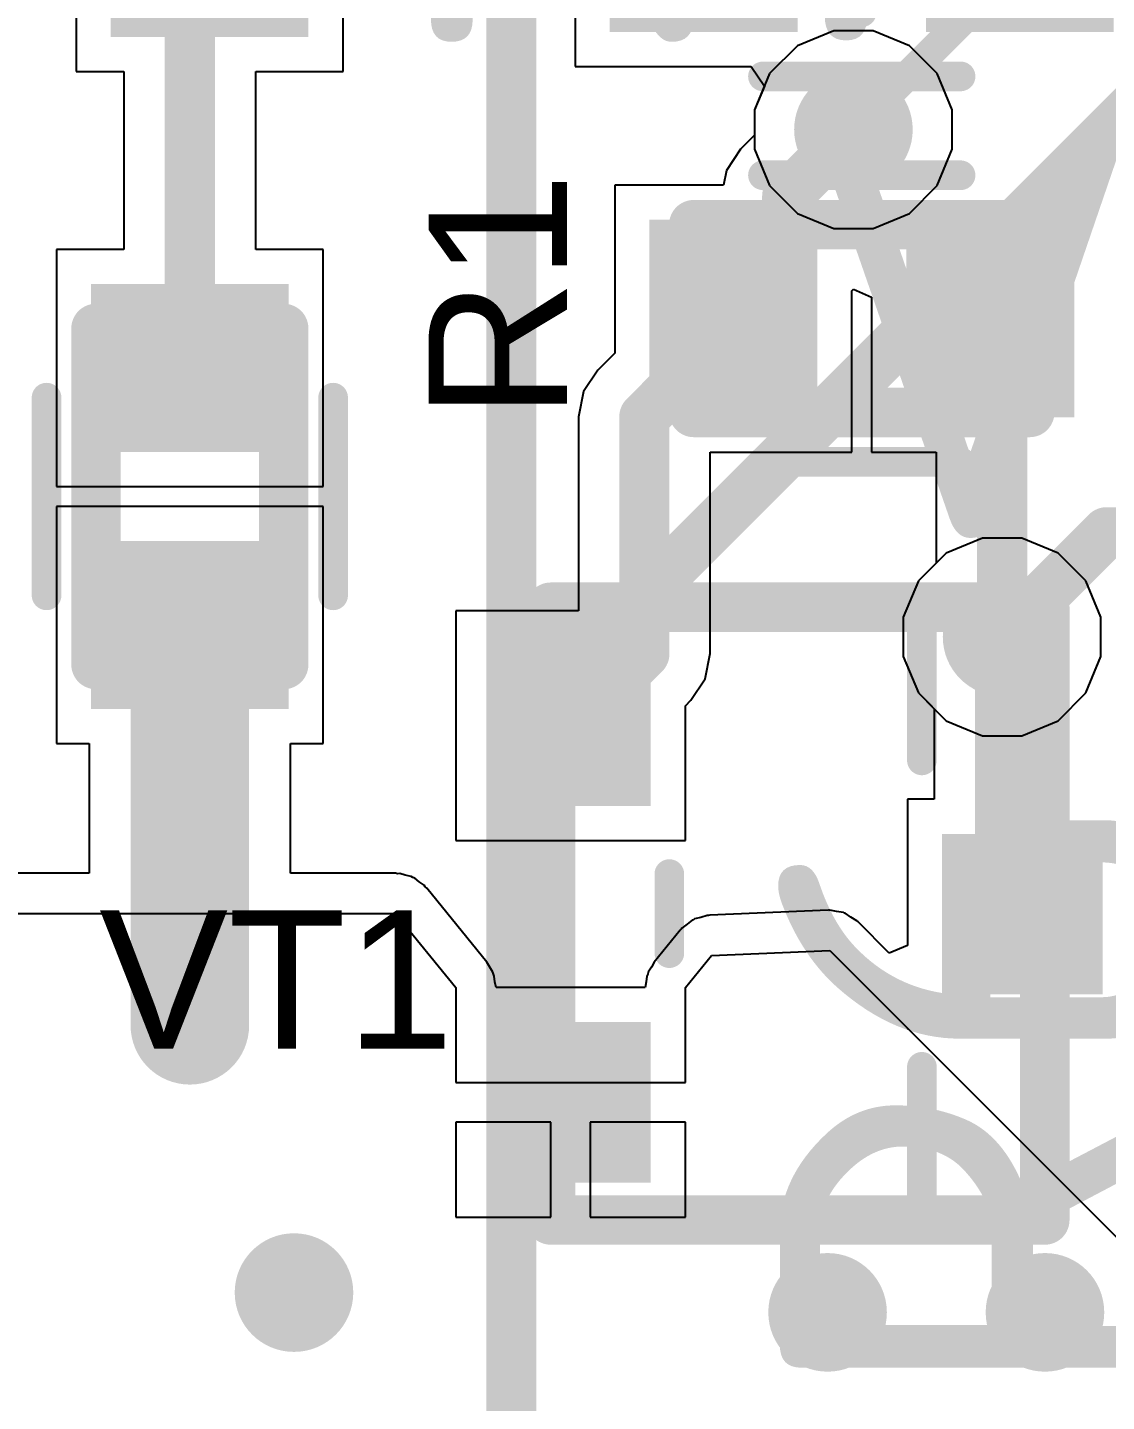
# Model space of a CAD drawing. Header units: inches. Extents: x 0 to 110, y 0 to 95.
# Drawn here: x 13.12 to 18.58, y 50.27 to 57.22 of the extents above; entities that cross this region are included whole.
import ezdxf

# ---------------------------------------------------------------- set-up
doc = ezdxf.new("R2010")
doc.units = ezdxf.units.IN
for name, color, linetype in [('Bottom Layer', 5, 'Continuous'), ('Int1', 16, 'Continuous'), ('Int2', 76, 'Continuous'), ('Panelize Outline', 56, 'Continuous'), ('Top Layer', 1, 'Continuous'), ('Top Overlay', 2, 'Continuous'), ('Top Paste', 8, 'Continuous'), ('Top Solder', 216, 'Continuous'), ('Via Holes', 16, 'Continuous')]:
    doc.layers.add(name, color=color, linetype=linetype)
doc.styles.add('Arial', font='', dxfattribs={"height": 0.2})
doc.styles.add('GOST type B', font='', dxfattribs={"height": 0.2})
doc.styles.get('Arial').set_extended_font_data('Arial')
doc.styles.get('GOST type B').set_extended_font_data('GOST type B')

# ---------------------------------------------------------------- blocks, each defined once
blk = doc.blocks.new('0603R_773')
at = {"layer": 'Top Layer'}
for points in [[(-1.05, -0.475), (-1.05, 0.475), (-0.25, 0.475), (-0.25, -0.475)], [(0.25, -0.475), (0.25, 0.475), (1.05, 0.475), (1.05, -0.475)]]:
    blk.add_hatch(color=1, dxfattribs=at).paths.add_polyline_path(points)
at = {"layer": 'Top Paste'}
for points in [[(-1.05, -0.475), (-1.05, 0.475), (-0.25, 0.475), (-0.25, -0.475)], [(0.25, -0.475), (0.25, 0.475), (1.05, 0.475), (1.05, -0.475)]]:
    blk.add_hatch(color=8, dxfattribs=at).paths.add_polyline_path(points)
at = {"layer": 'Top Solder'}
for points in [[(-1.075, -0.5), (-1.075, 0.5), (-0.225, 0.5), (-0.225, -0.5)], [(0.225, -0.5), (0.225, 0.5), (1.075, 0.5), (1.075, -0.5)]]:
    blk.add_hatch(color=216, dxfattribs=at).paths.add_polyline_path(points)
at = {"layer": 'Panelize Outline'}
for points in [[(-0.85, -0.475, 0.25, 0.25, 0), (-0.85, 0.475, 0.25, 0.25, 0)], [(-0.85, 0.475, 0.25, 0.25, 0), (0.85, 0.475, 0.25, 0.25, 0)], [(0.85, -0.475, 0.25, 0.25, 0), (0.85, 0.475, 0.25, 0.25, 0)], [(-0.85, -0.475, 0.25, 0.25, 0), (0.85, -0.475, 0.25, 0.25, 0)]]:
    blk.add_lwpolyline(points, format="xyseb", dxfattribs=at)
for points in [[(-0.9125, 0.475, 0.125, 0.125, 1), (-0.7875, 0.475, 0.125, 0.125, 1)], [(-0.9125, 0.475, 0.125, 0.125, 1), (-0.7875, 0.475, 0.125, 0.125, 1)], [(0.7875, 0.475, 0.125, 0.125, 1), (0.9125, 0.475, 0.125, 0.125, 1)], [(0.7875, 0.475, 0.125, 0.125, 1), (0.9125, 0.475, 0.125, 0.125, 1)], [(-0.9125, -0.475, 0.125, 0.125, 1), (-0.7875, -0.475, 0.125, 0.125, 1)], [(-0.9125, -0.475, 0.125, 0.125, 1), (-0.7875, -0.475, 0.125, 0.125, 1)], [(0.7875, -0.475, 0.125, 0.125, 1), (0.9125, -0.475, 0.125, 0.125, 1)], [(0.7875, -0.475, 0.125, 0.125, 1), (0.9125, -0.475, 0.125, 0.125, 1)]]:
    blk.add_lwpolyline(points, format="xyseb", close=True, dxfattribs=at)
at = {"layer": 'Top Overlay'}
for points in [[(-0.5, 0.725, 0.15, 0.15, 0), (0.5, 0.725, 0.15, 0.15, 0)], [(-0.5, -0.725, 0.15, 0.15, 0), (0.5, -0.725, 0.15, 0.15, 0)]]:
    blk.add_lwpolyline(points, format="xyseb", dxfattribs=at)
for points in [[(-0.5375, 0.725, 0.075, 0.075, 1), (-0.4625, 0.725, 0.075, 0.075, 1)], [(0.4625, 0.725, 0.075, 0.075, 1), (0.5375, 0.725, 0.075, 0.075, 1)], [(-0.5375, -0.725, 0.075, 0.075, 1), (-0.4625, -0.725, 0.075, 0.075, 1)], [(0.4625, -0.725, 0.075, 0.075, 1), (0.5375, -0.725, 0.075, 0.075, 1)]]:
    blk.add_lwpolyline(points, format="xyseb", close=True, dxfattribs=at)
at = {"layer": 'Panelize Outline', "style": 'GOST type B'}
blk.add_text('R1', height=2.15, rotation=360, dxfattribs=at).set_placement((-2.4, 1.4))
blk = doc.blocks.new('0603C_775')
at = {"layer": 'Top Layer'}
for points in [[(-1.25, -0.525), (-1.25, 0.525), (-0.35, 0.525), (-0.35, -0.525)], [(0.35, -0.525), (0.35, 0.525), (1.25, 0.525), (1.25, -0.525)]]:
    blk.add_hatch(color=1, dxfattribs=at).paths.add_polyline_path(points)
at = {"layer": 'Top Paste'}
for points in [[(-1.25, -0.525), (-1.25, 0.525), (-0.35, 0.525), (-0.35, -0.525)], [(0.35, -0.525), (0.35, 0.525), (1.25, 0.525), (1.25, -0.525)]]:
    blk.add_hatch(color=8, dxfattribs=at).paths.add_polyline_path(points)
at = {"layer": 'Top Solder'}
for points in [[(-1.275, -0.55), (-1.275, 0.55), (-0.325, 0.55), (-0.325, -0.55)], [(0.325, -0.55), (0.325, 0.55), (1.275, 0.55), (1.275, -0.55)]]:
    blk.add_hatch(color=216, dxfattribs=at).paths.add_polyline_path(points)
at = {"layer": 'Top Overlay'}
for points in [[(0.5, 0.775, 0.15, 0.15, 0), (-0.5, 0.775, 0.15, 0.15, 0)], [(0, 0.45, 0.15, 0.15, 0), (0, -0.45, 0.15, 0.15, 0)], [(0.5, -0.775, 0.15, 0.15, 0), (-0.5, -0.775, 0.15, 0.15, 0)]]:
    blk.add_lwpolyline(points, format="xyseb", dxfattribs=at)
for points in [[(-0.5375, 0.775, 0.075, 0.075, 1), (-0.4625, 0.775, 0.075, 0.075, 1)], [(0.4625, 0.775, 0.075, 0.075, 1), (0.5375, 0.775, 0.075, 0.075, 1)], [(-0.0375, 0.45, 0.075, 0.075, 1), (0.0375, 0.45, 0.075, 0.075, 1)], [(-0.0375, -0.45, 0.075, 0.075, 1), (0.0375, -0.45, 0.075, 0.075, 1)], [(-0.5375, -0.775, 0.075, 0.075, 1), (-0.4625, -0.775, 0.075, 0.075, 1)], [(0.4625, -0.775, 0.075, 0.075, 1), (0.5375, -0.775, 0.075, 0.075, 1)]]:
    blk.add_lwpolyline(points, format="xyseb", close=True, dxfattribs=at)
blk = doc.blocks.new('0603R_803')
at = {"layer": 'Top Layer'}
for points in [[(-1.05, -0.475), (-1.05, 0.475), (-0.25, 0.475), (-0.25, -0.475)], [(0.25, -0.475), (0.25, 0.475), (1.05, 0.475), (1.05, -0.475)]]:
    blk.add_hatch(color=1, dxfattribs=at).paths.add_polyline_path(points)
at = {"layer": 'Top Paste'}
for points in [[(-1.05, -0.475), (-1.05, 0.475), (-0.25, 0.475), (-0.25, -0.475)], [(0.25, -0.475), (0.25, 0.475), (1.05, 0.475), (1.05, -0.475)]]:
    blk.add_hatch(color=8, dxfattribs=at).paths.add_polyline_path(points)
at = {"layer": 'Top Solder'}
for points in [[(-1.075, -0.5), (-1.075, 0.5), (-0.225, 0.5), (-0.225, -0.5)], [(0.225, -0.5), (0.225, 0.5), (1.075, 0.5), (1.075, -0.5)]]:
    blk.add_hatch(color=216, dxfattribs=at).paths.add_polyline_path(points)
at = {"layer": 'Panelize Outline'}
for points in [[(-0.85, 0.475, 0.25, 0.25, 0), (-0.85, -0.475, 0.25, 0.25, 0)], [(-0.85, 0.475, 0.25, 0.25, 0), (0.85, 0.475, 0.25, 0.25, 0)], [(0.85, 0.475, 0.25, 0.25, 0), (0.85, -0.475, 0.25, 0.25, 0)], [(-0.85, -0.475, 0.25, 0.25, 0), (0.85, -0.475, 0.25, 0.25, 0)]]:
    blk.add_lwpolyline(points, format="xyseb", dxfattribs=at)
for points in [[(-0.9125, 0.475, 0.125, 0.125, 1), (-0.7875, 0.475, 0.125, 0.125, 1)], [(-0.9125, 0.475, 0.125, 0.125, 1), (-0.7875, 0.475, 0.125, 0.125, 1)], [(0.7875, 0.475, 0.125, 0.125, 1), (0.9125, 0.475, 0.125, 0.125, 1)], [(0.7875, 0.475, 0.125, 0.125, 1), (0.9125, 0.475, 0.125, 0.125, 1)], [(-0.9125, -0.475, 0.125, 0.125, 1), (-0.7875, -0.475, 0.125, 0.125, 1)], [(-0.9125, -0.475, 0.125, 0.125, 1), (-0.7875, -0.475, 0.125, 0.125, 1)], [(0.7875, -0.475, 0.125, 0.125, 1), (0.9125, -0.475, 0.125, 0.125, 1)], [(0.7875, -0.475, 0.125, 0.125, 1), (0.9125, -0.475, 0.125, 0.125, 1)]]:
    blk.add_lwpolyline(points, format="xyseb", close=True, dxfattribs=at)
at = {"layer": 'Top Overlay'}
for points in [[(-0.5, 0.725, 0.15, 0.15, 0), (0.5, 0.725, 0.15, 0.15, 0)], [(-0.5, -0.725, 0.15, 0.15, 0), (0.5, -0.725, 0.15, 0.15, 0)]]:
    blk.add_lwpolyline(points, format="xyseb", dxfattribs=at)
for points in [[(-0.5375, 0.725, 0.075, 0.075, 1), (-0.4625, 0.725, 0.075, 0.075, 1)], [(0.4625, 0.725, 0.075, 0.075, 1), (0.5375, 0.725, 0.075, 0.075, 1)], [(-0.5375, -0.725, 0.075, 0.075, 1), (-0.4625, -0.725, 0.075, 0.075, 1)], [(0.4625, -0.725, 0.075, 0.075, 1), (0.5375, -0.725, 0.075, 0.075, 1)]]:
    blk.add_lwpolyline(points, format="xyseb", close=True, dxfattribs=at)
at = {"layer": 'Panelize Outline', "style": 'GOST type B'}
blk.add_text('R6', height=2.15, dxfattribs=at).set_placement((-2.4, 1.4))
blk = doc.blocks.new('0603R_806')
at = {"layer": 'Top Layer'}
for points in [[(-1.05, -0.475), (-1.05, 0.475), (-0.25, 0.475), (-0.25, -0.475)], [(0.25, -0.475), (0.25, 0.475), (1.05, 0.475), (1.05, -0.475)]]:
    blk.add_hatch(color=1, dxfattribs=at).paths.add_polyline_path(points)
at = {"layer": 'Top Paste'}
for points in [[(-1.05, -0.475), (-1.05, 0.475), (-0.25, 0.475), (-0.25, -0.475)], [(0.25, -0.475), (0.25, 0.475), (1.05, 0.475), (1.05, -0.475)]]:
    blk.add_hatch(color=8, dxfattribs=at).paths.add_polyline_path(points)
at = {"layer": 'Top Solder'}
for points in [[(-1.075, -0.5), (-1.075, 0.5), (-0.225, 0.5), (-0.225, -0.5)], [(0.225, -0.5), (0.225, 0.5), (1.075, 0.5), (1.075, -0.5)]]:
    blk.add_hatch(color=216, dxfattribs=at).paths.add_polyline_path(points)
at = {"layer": 'Panelize Outline'}
for points in [[(-0.85, 0.475, 0.25, 0.25, 0), (-0.85, -0.475, 0.25, 0.25, 0)], [(-0.85, 0.475, 0.25, 0.25, 0), (0.85, 0.475, 0.25, 0.25, 0)], [(0.85, 0.475, 0.25, 0.25, 0), (0.85, -0.475, 0.25, 0.25, 0)], [(-0.85, -0.475, 0.25, 0.25, 0), (0.85, -0.475, 0.25, 0.25, 0)]]:
    blk.add_lwpolyline(points, format="xyseb", dxfattribs=at)
for points in [[(-0.9125, 0.475, 0.125, 0.125, 1), (-0.7875, 0.475, 0.125, 0.125, 1)], [(-0.9125, 0.475, 0.125, 0.125, 1), (-0.7875, 0.475, 0.125, 0.125, 1)], [(0.7875, 0.475, 0.125, 0.125, 1), (0.9125, 0.475, 0.125, 0.125, 1)], [(0.7875, 0.475, 0.125, 0.125, 1), (0.9125, 0.475, 0.125, 0.125, 1)], [(-0.9125, -0.475, 0.125, 0.125, 1), (-0.7875, -0.475, 0.125, 0.125, 1)], [(-0.9125, -0.475, 0.125, 0.125, 1), (-0.7875, -0.475, 0.125, 0.125, 1)], [(0.7875, -0.475, 0.125, 0.125, 1), (0.9125, -0.475, 0.125, 0.125, 1)], [(0.7875, -0.475, 0.125, 0.125, 1), (0.9125, -0.475, 0.125, 0.125, 1)]]:
    blk.add_lwpolyline(points, format="xyseb", close=True, dxfattribs=at)
at = {"layer": 'Top Overlay'}
for points in [[(-0.5, 0.725, 0.15, 0.15, 0), (0.5, 0.725, 0.15, 0.15, 0)], [(-0.5, -0.725, 0.15, 0.15, 0), (0.5, -0.725, 0.15, 0.15, 0)]]:
    blk.add_lwpolyline(points, format="xyseb", dxfattribs=at)
for points in [[(-0.5375, 0.725, 0.075, 0.075, 1), (-0.4625, 0.725, 0.075, 0.075, 1)], [(0.4625, 0.725, 0.075, 0.075, 1), (0.5375, 0.725, 0.075, 0.075, 1)], [(-0.5375, -0.725, 0.075, 0.075, 1), (-0.4625, -0.725, 0.075, 0.075, 1)], [(0.4625, -0.725, 0.075, 0.075, 1), (0.5375, -0.725, 0.075, 0.075, 1)]]:
    blk.add_lwpolyline(points, format="xyseb", close=True, dxfattribs=at)
at = {"layer": 'Panelize Outline', "style": 'GOST type B'}
blk.add_text('R9', height=2.15, dxfattribs=at).set_placement((-2.4, 1.4))
blk = doc.blocks.new('0603R_807')
at = {"layer": 'Top Layer'}
for points in [[(-1.05, -0.475), (-1.05, 0.475), (-0.25, 0.475), (-0.25, -0.475)], [(0.25, -0.475), (0.25, 0.475), (1.05, 0.475), (1.05, -0.475)]]:
    blk.add_hatch(color=1, dxfattribs=at).paths.add_polyline_path(points)
at = {"layer": 'Top Paste'}
for points in [[(-1.05, -0.475), (-1.05, 0.475), (-0.25, 0.475), (-0.25, -0.475)], [(0.25, -0.475), (0.25, 0.475), (1.05, 0.475), (1.05, -0.475)]]:
    blk.add_hatch(color=8, dxfattribs=at).paths.add_polyline_path(points)
at = {"layer": 'Top Solder'}
for points in [[(-1.075, -0.5), (-1.075, 0.5), (-0.225, 0.5), (-0.225, -0.5)], [(0.225, -0.5), (0.225, 0.5), (1.075, 0.5), (1.075, -0.5)]]:
    blk.add_hatch(color=216, dxfattribs=at).paths.add_polyline_path(points)
at = {"layer": 'Panelize Outline'}
for points in [[(-0.85, 0.475, 0.25, 0.25, 0), (-0.85, -0.475, 0.25, 0.25, 0)], [(-0.85, 0.475, 0.25, 0.25, 0), (0.85, 0.475, 0.25, 0.25, 0)], [(0.85, 0.475, 0.25, 0.25, 0), (0.85, -0.475, 0.25, 0.25, 0)], [(-0.85, -0.475, 0.25, 0.25, 0), (0.85, -0.475, 0.25, 0.25, 0)]]:
    blk.add_lwpolyline(points, format="xyseb", dxfattribs=at)
for points in [[(-0.9125, 0.475, 0.125, 0.125, 1), (-0.7875, 0.475, 0.125, 0.125, 1)], [(-0.9125, 0.475, 0.125, 0.125, 1), (-0.7875, 0.475, 0.125, 0.125, 1)], [(0.7875, 0.475, 0.125, 0.125, 1), (0.9125, 0.475, 0.125, 0.125, 1)], [(0.7875, 0.475, 0.125, 0.125, 1), (0.9125, 0.475, 0.125, 0.125, 1)], [(-0.9125, -0.475, 0.125, 0.125, 1), (-0.7875, -0.475, 0.125, 0.125, 1)], [(-0.9125, -0.475, 0.125, 0.125, 1), (-0.7875, -0.475, 0.125, 0.125, 1)], [(0.7875, -0.475, 0.125, 0.125, 1), (0.9125, -0.475, 0.125, 0.125, 1)], [(0.7875, -0.475, 0.125, 0.125, 1), (0.9125, -0.475, 0.125, 0.125, 1)]]:
    blk.add_lwpolyline(points, format="xyseb", close=True, dxfattribs=at)
at = {"layer": 'Top Overlay'}
for points in [[(-0.5, 0.725, 0.15, 0.15, 0), (0.5, 0.725, 0.15, 0.15, 0)], [(-0.5, -0.725, 0.15, 0.15, 0), (0.5, -0.725, 0.15, 0.15, 0)]]:
    blk.add_lwpolyline(points, format="xyseb", dxfattribs=at)
for points in [[(-0.5375, 0.725, 0.075, 0.075, 1), (-0.4625, 0.725, 0.075, 0.075, 1)], [(0.4625, 0.725, 0.075, 0.075, 1), (0.5375, 0.725, 0.075, 0.075, 1)], [(-0.5375, -0.725, 0.075, 0.075, 1), (-0.4625, -0.725, 0.075, 0.075, 1)], [(0.4625, -0.725, 0.075, 0.075, 1), (0.5375, -0.725, 0.075, 0.075, 1)]]:
    blk.add_lwpolyline(points, format="xyseb", close=True, dxfattribs=at)
at = {"layer": 'Panelize Outline', "style": 'GOST type B'}
blk.add_text('R10', height=2.15, dxfattribs=at).set_placement((-2.4, 1.4))
blk = doc.blocks.new('SOT23_3_809')
at = {"layer": 'Top Layer'}
for points in [[(-1.506, 1.331), (-0.744, 1.331), (-0.744, 0.569), (-1.506, 0.569)], [(0.78, 0.3785), (1.542, 0.3785), (1.542, -0.3835), (0.78, -0.3835)], [(-1.506, -0.574), (-0.744, -0.574), (-0.744, -1.336), (-1.506, -1.336)]]:
    blk.add_hatch(color=1, dxfattribs=at).paths.add_polyline_path(points)
at = {"layer": 'Top Paste'}
for points in [[(-1.506, 1.331), (-0.744, 1.331), (-0.744, 0.569), (-1.506, 0.569)], [(0.78, 0.3785), (1.542, 0.3785), (1.542, -0.3835), (0.78, -0.3835)], [(-1.506, -0.574), (-0.744, -0.574), (-0.744, -1.336), (-1.506, -1.336)]]:
    blk.add_hatch(color=8, dxfattribs=at).paths.add_polyline_path(points)
at = {"layer": 'Top Solder'}
for points in [[(-1.531, 1.356), (-0.719, 1.356), (-0.719, 0.544), (-1.531, 0.544)], [(0.755, 0.4035), (1.567, 0.4035), (1.567, -0.4085), (0.755, -0.4085)], [(-1.531, -0.549), (-0.719, -0.549), (-0.719, -1.361), (-1.531, -1.361)]]:
    blk.add_hatch(color=216, dxfattribs=at).paths.add_polyline_path(points)
at = {"layer": 'Panelize Outline'}
for points in [[(-1.225, -1.55, 0.25, 0.25, 0), (-1.225, 1.55, 0.25, 0.25, 0)], [(-1.225, 1.55, 0.25, 0.25, 0), (1.275, 1.55, 0.25, 0.25, 0)], [(1.275, -1.55, 0.25, 0.25, 0), (1.275, 1.55, 0.25, 0.25, 0)], [(-1.225, -1.55, 0.25, 0.25, 0), (1.275, -1.55, 0.25, 0.25, 0)]]:
    blk.add_lwpolyline(points, format="xyseb", dxfattribs=at)
for points in [[(-1.2875, 1.55, 0.125, 0.125, 1), (-1.1625, 1.55, 0.125, 0.125, 1)], [(-1.2875, 1.55, 0.125, 0.125, 1), (-1.1625, 1.55, 0.125, 0.125, 1)], [(1.2125, 1.55, 0.125, 0.125, 1), (1.3375, 1.55, 0.125, 0.125, 1)], [(1.2125, 1.55, 0.125, 0.125, 1), (1.3375, 1.55, 0.125, 0.125, 1)], [(-1.2875, -1.55, 0.125, 0.125, 1), (-1.1625, -1.55, 0.125, 0.125, 1)], [(-1.2875, -1.55, 0.125, 0.125, 1), (-1.1625, -1.55, 0.125, 0.125, 1)], [(1.2125, -1.55, 0.125, 0.125, 1), (1.3375, -1.55, 0.125, 0.125, 1)], [(1.2125, -1.55, 0.125, 0.125, 1), (1.3375, -1.55, 0.125, 0.125, 1)]]:
    blk.add_lwpolyline(points, format="xyseb", close=True, dxfattribs=at)
at = {"layer": 'Top Overlay'}
for points in [[(-0.375, 1.5034, 0.15, 0.15, 0), (0.653, 1.5034, 0.15, 0.15, 0)], [(0.653, 0.775, 0.15, 0.15, 0), (0.653, 1.5034, 0.15, 0.15, 0)], [(-0.625, -0.2, 0.15, 0.15, 0), (-0.625, 0.2, 0.15, 0.15, 0)], [(0.653, -1.5031, 0.15, 0.15, 0), (0.653, -0.775, 0.15, 0.15, 0)], [(-0.425, -1.5031, 0.15, 0.15, 0), (0.653, -1.5031, 0.15, 0.15, 0)]]:
    blk.add_lwpolyline(points, format="xyseb", dxfattribs=at)
for points in [[(-0.4125, 1.5034, 0.075, 0.075, 1), (-0.3375, 1.5034, 0.075, 0.075, 1)], [(0.6155, 1.5034, 0.075, 0.075, 1), (0.6905, 1.5034, 0.075, 0.075, 1)], [(0.6155, 1.5034, 0.075, 0.075, 1), (0.6905, 1.5034, 0.075, 0.075, 1)], [(0.6155, 0.775, 0.075, 0.075, 1), (0.6905, 0.775, 0.075, 0.075, 1)], [(-0.6625, 0.2, 0.075, 0.075, 1), (-0.5875, 0.2, 0.075, 0.075, 1)], [(-0.6625, -0.2, 0.075, 0.075, 1), (-0.5875, -0.2, 0.075, 0.075, 1)], [(0.6155, -0.775, 0.075, 0.075, 1), (0.6905, -0.775, 0.075, 0.075, 1)], [(-0.4625, -1.5031, 0.075, 0.075, 1), (-0.3875, -1.5031, 0.075, 0.075, 1)], [(0.6155, -1.5031, 0.075, 0.075, 1), (0.6905, -1.5031, 0.075, 0.075, 1)], [(0.6155, -1.5031, 0.075, 0.075, 1), (0.6905, -1.5031, 0.075, 0.075, 1)]]:
    blk.add_lwpolyline(points, format="xyseb", close=True, dxfattribs=at)
at = {"layer": 'Panelize Outline', "style": 'GOST type B'}
blk.add_text('VT1', height=2.15, rotation=360, dxfattribs=at).set_placement((-0.025, 1.9))

msp = doc.modelspace()

# ---------------------------------------------------------------- hatches: boundary and pattern name
at = {"layer": 'Bottom Layer'}
h = msp.add_hatch(color=5, dxfattribs=at)
edge = h.paths.add_edge_path()
edge.add_arc((17.3, 56.7), 0.3, 0, 360)
h = msp.add_hatch(color=5, dxfattribs=at)
edge = h.paths.add_edge_path()
edge.add_arc((18.0523, 54.1338), 0.3, 0, 360)
h = msp.add_hatch(color=5, dxfattribs=at)
edge = h.paths.add_edge_path()
edge.add_arc((14.4692, 50.817), 0.3, 0, 360)
h = msp.add_hatch(color=5, dxfattribs=at)
edge = h.paths.add_edge_path()
edge.add_arc((17.1692, 50.717), 0.3, 0, 360)
h = msp.add_hatch(color=5, dxfattribs=at)
edge = h.paths.add_edge_path()
edge.add_arc((18.2692, 50.717), 0.3, 0, 360)
at = {"layer": 'Int1'}
h = msp.add_hatch(color=16, dxfattribs=at)
edge = h.paths.add_edge_path()
edge.add_arc((17.3, 56.7), 0.3, 0, 360)
h = msp.add_hatch(color=16, dxfattribs=at)
edge = h.paths.add_edge_path()
edge.add_arc((18.0523, 54.1338), 0.3, 0, 360)
h = msp.add_hatch(color=16, dxfattribs=at)
edge = h.paths.add_edge_path()
edge.add_arc((14.4692, 50.817), 0.3, 0, 360)
h = msp.add_hatch(color=16, dxfattribs=at)
edge = h.paths.add_edge_path()
edge.add_arc((17.1692, 50.717), 0.3, 0, 360)
h = msp.add_hatch(color=16, dxfattribs=at)
edge = h.paths.add_edge_path()
edge.add_arc((18.2692, 50.717), 0.3, 0, 360)
at = {"layer": 'Int2'}
h = msp.add_hatch(color=76, dxfattribs=at)
edge = h.paths.add_edge_path()
edge.add_arc((17.3, 56.7), 0.3, 0, 360)
h = msp.add_hatch(color=76, dxfattribs=at)
edge = h.paths.add_edge_path()
edge.add_arc((18.0523, 54.1338), 0.3, 0, 360)
h = msp.add_hatch(color=76, dxfattribs=at)
edge = h.paths.add_edge_path()
edge.add_arc((14.4692, 50.817), 0.3, 0, 360)
h = msp.add_hatch(color=76, dxfattribs=at)
edge = h.paths.add_edge_path()
edge.add_arc((17.1692, 50.717), 0.3, 0, 360)
h = msp.add_hatch(color=76, dxfattribs=at)
edge = h.paths.add_edge_path()
edge.add_arc((18.2692, 50.717), 0.3, 0, 360)
at = {"layer": 'Top Layer'}
h = msp.add_hatch(color=1, dxfattribs=at)
edge = h.paths.add_edge_path()
edge.add_arc((17.3, 56.7), 0.3, 0, 360)
h = msp.add_hatch(color=1, dxfattribs=at)
edge = h.paths.add_edge_path()
edge.add_arc((18.0523, 54.1338), 0.3, 0, 360)
h = msp.add_hatch(color=1, dxfattribs=at)
edge = h.paths.add_edge_path()
edge.add_arc((14.4692, 50.817), 0.3, 0, 360)
h = msp.add_hatch(color=1, dxfattribs=at)
edge = h.paths.add_edge_path()
edge.add_arc((17.1692, 50.717), 0.3, 0, 360)
h = msp.add_hatch(color=1, dxfattribs=at)
edge = h.paths.add_edge_path()
edge.add_arc((18.2692, 50.717), 0.3, 0, 360)
at = {"layer": 'Via Holes'}
h = msp.add_hatch(color=7, dxfattribs=at)
edge = h.paths.add_edge_path()
edge.add_arc((17.3, 56.7), 0.15, 0, 360)
h = msp.add_hatch(color=7, dxfattribs=at)
edge = h.paths.add_edge_path()
edge.add_arc((18.0523, 54.1338), 0.15, 0, 360)
h = msp.add_hatch(color=7, dxfattribs=at)
edge = h.paths.add_edge_path()
edge.add_arc((14.4692, 50.817), 0.15, 0, 360)
h = msp.add_hatch(color=7, dxfattribs=at)
edge = h.paths.add_edge_path()
edge.add_arc((17.1692, 50.717), 0.15, 0, 360)
h = msp.add_hatch(color=7, dxfattribs=at)
edge = h.paths.add_edge_path()
edge.add_arc((18.2692, 50.717), 0.15, 0, 360)

# ---------------------------------------------------------------- linework, layer by layer
at = {"layer": 'Bottom Layer'}
for points in [[(17.3, 56.7, 0.15, 0.15, 0), (20.817, 60.217, 0.15, 0.15, 0)], [(15.5692, 54.144, 0.254, 0.254, 0), (15.5692, 58.3087, 0.254, 0.254, 0)], [(16.0422, 54.144, 0.254, 0.254, 0), (19.6312, 57.733, 0.254, 0.254, 0)], [(18.0523, 54.1338, 0.254, 0.254, 0), (18.5815, 54.663, 0.254, 0.254, 0)], [(18.5815, 54.663, 0.254, 0.254, 0), (19.4422, 54.663, 0.254, 0.254, 0)], [(15.5692, 43.617, 0.254, 0.254, 0), (15.5692, 54.144, 0.254, 0.254, 0)], [(15.5692, 54.144, 0.254, 0.254, 0), (16.0422, 54.144, 0.254, 0.254, 0)]]:
    msp.add_lwpolyline(points, format="xyseb", dxfattribs=at)
for points in [[(17.2625, 56.7, 0.075, 0.075, 1), (17.3375, 56.7, 0.075, 0.075, 1)], [(18.518, 54.663, 0.127, 0.127, 1), (18.645, 54.663, 0.127, 0.127, 1)], [(18.518, 54.663, 0.127, 0.127, 1), (18.645, 54.663, 0.127, 0.127, 1)], [(15.5057, 54.144, 0.127, 0.127, 1), (15.6327, 54.144, 0.127, 0.127, 1)], [(15.5057, 54.144, 0.127, 0.127, 1), (15.6327, 54.144, 0.127, 0.127, 1)], [(15.5057, 54.144, 0.127, 0.127, 1), (15.6327, 54.144, 0.127, 0.127, 1)], [(15.9787, 54.144, 0.127, 0.127, 1), (16.1057, 54.144, 0.127, 0.127, 1)], [(15.9787, 54.144, 0.127, 0.127, 1), (16.1057, 54.144, 0.127, 0.127, 1)], [(17.9888, 54.1338, 0.127, 0.127, 1), (18.1158, 54.1338, 0.127, 0.127, 1)]]:
    msp.add_lwpolyline(points, format="xyseb", close=True, dxfattribs=at)
at = {"layer": 'Int1'}
for p, q in [((17.2005, 57.2), (17.0168, 57.1239)), ((17.3995, 57.2), (17.2005, 57.2)), ((17.5832, 57.1239), (17.3995, 57.2)), ((17.0168, 57.1239), (16.8761, 56.9832)), ((17.7239, 56.9832), (17.5832, 57.1239)), ((16.8761, 56.9832), (16.8, 56.7995)), ((17.8, 56.7995), (17.7239, 56.9832)), ((16.8, 56.7995), (16.8, 56.6005)), ((17.8, 56.6005), (17.8, 56.7995)), ((16.8, 56.6005), (16.8761, 56.4168)), ((17.7239, 56.4168), (17.8, 56.6005)), ((16.8761, 56.4168), (17.0168, 56.2761)), ((17.5832, 56.2761), (17.7239, 56.4168)), ((17.0168, 56.2761), (17.2005, 56.2)), ((17.3995, 56.2), (17.5832, 56.2761)), ((17.2005, 56.2), (17.3995, 56.2)), ((17.9529, 54.6338), (17.7691, 54.5577)), ((18.1518, 54.6338), (17.9529, 54.6338)), ((18.3356, 54.5577), (18.1518, 54.6338)), ((17.7691, 54.5577), (17.6285, 54.4171)), ((18.4762, 54.4171), (18.3356, 54.5577)), ((17.6285, 54.4171), (17.5523, 54.2333)), ((18.5523, 54.2333), (18.4762, 54.4171)), ((17.5523, 54.2333), (17.5523, 54.0344)), ((18.5523, 54.0344), (18.5523, 54.2333)), ((17.5523, 54.0344), (17.6285, 53.8506)), ((18.4762, 53.8506), (18.5523, 54.0344)), ((17.6285, 53.8506), (17.7691, 53.71)), ((18.3356, 53.71), (18.4762, 53.8506)), ((17.7691, 53.71), (17.9529, 53.6338)), ((18.1518, 53.6338), (18.3356, 53.71)), ((17.9529, 53.6338), (18.1518, 53.6338))]:
    msp.add_line(p, q, dxfattribs=at)
at = {"layer": 'Int2'}
for p, q in [((17.2005, 57.2), (17.0168, 57.1239)), ((17.3995, 57.2), (17.2005, 57.2)), ((17.5832, 57.1239), (17.3995, 57.2)), ((17.0168, 57.1239), (16.8761, 56.9832)), ((17.7239, 56.9832), (17.5832, 57.1239)), ((16.8761, 56.9832), (16.8, 56.7995)), ((17.8, 56.7995), (17.7239, 56.9832)), ((16.8, 56.7995), (16.8, 56.6005)), ((17.8, 56.6005), (17.8, 56.7995)), ((16.8, 56.6005), (16.8761, 56.4168)), ((17.7239, 56.4168), (17.8, 56.6005)), ((16.8761, 56.4168), (17.0168, 56.2761)), ((17.5832, 56.2761), (17.7239, 56.4168)), ((17.0168, 56.2761), (17.2005, 56.2)), ((17.3995, 56.2), (17.5832, 56.2761)), ((17.2005, 56.2), (17.3995, 56.2)), ((17.9529, 54.6338), (17.7691, 54.5577)), ((18.1518, 54.6338), (17.9529, 54.6338)), ((18.3356, 54.5577), (18.1518, 54.6338)), ((17.7691, 54.5577), (17.6285, 54.4171)), ((18.4762, 54.4171), (18.3356, 54.5577)), ((17.6285, 54.4171), (17.5523, 54.2333)), ((18.5523, 54.2333), (18.4762, 54.4171)), ((17.5523, 54.2333), (17.5523, 54.0344)), ((18.5523, 54.0344), (18.5523, 54.2333)), ((17.5523, 54.0344), (17.6285, 53.8506)), ((18.4762, 53.8506), (18.5523, 54.0344)), ((17.6285, 53.8506), (17.7691, 53.71)), ((18.3356, 53.71), (18.4762, 53.8506)), ((17.7691, 53.71), (17.9529, 53.6338)), ((18.1518, 53.6338), (18.3356, 53.71)), ((17.9529, 53.6338), (18.1518, 53.6338))]:
    msp.add_line(p, q, dxfattribs=at)
at = {"layer": 'Top Layer'}
for p, q in [((15.8922, 58.469), (15.8922, 57.019)), ((13.3672, 58.194), (13.3672, 56.994)), ((14.7172, 56.994), (14.7172, 57.4981)), ((15.8922, 57.019), (16.7827, 57.019)), ((16.7827, 57.019), (16.8495, 56.919)), ((13.3672, 56.994), (13.6088, 56.994)), ((13.6088, 56.994), (13.6088, 56.094)), ((14.2756, 56.094), (14.2756, 56.994)), ((14.2756, 56.994), (14.7172, 56.994)), ((16.8495, 56.919), (16.8, 56.7995)), ((16.8, 56.7995), (16.8, 56.6715)), ((16.8, 56.6715), (16.7294, 56.6009)), ((16.7294, 56.6009), (16.6572, 56.4928)), ((16.6572, 56.4928), (16.6425, 56.419)), ((16.6425, 56.419), (16.0922, 56.419)), ((16.0922, 56.419), (16.0922, 55.5687)), ((13.6088, 56.094), (13.2672, 56.094)), ((13.2672, 56.094), (13.2672, 54.894)), ((14.6172, 56.094), (14.2756, 56.094)), ((14.6172, 54.894), (14.6172, 56.094)), ((17.2922, 55.8843), (17.3008, 55.8921)), ((17.2922, 55.069), (17.2922, 55.8843)), ((17.3008, 55.8921), (17.3922, 55.8516)), ((17.3922, 55.8516), (17.3922, 55.069)), ((16.0922, 55.5687), (16.0064, 55.483)), ((16.0064, 55.483), (15.9342, 55.3748)), ((15.9342, 55.3748), (15.9088, 55.2472)), ((15.9088, 55.2472), (15.9088, 54.2651)), ((16.5756, 54.049), (16.5756, 55.069)), ((16.5756, 55.069), (17.2922, 55.069)), ((17.3922, 55.069), (17.7189, 55.069)), ((17.7189, 55.069), (17.7189, 54.5075)), ((13.2672, 54.894), (14.6172, 54.894)), ((14.6172, 54.794), (13.2672, 54.794)), ((13.2672, 54.794), (13.2672, 53.594)), ((14.6172, 53.594), (14.6172, 54.794)), ((17.7189, 54.5075), (17.6285, 54.4171)), ((17.6285, 54.4171), (17.5523, 54.2333)), ((15.9088, 54.2651), (15.2875, 54.2651)), ((15.2875, 54.2651), (15.2875, 53.1031)), ((17.5523, 54.2333), (17.5523, 54.0344)), ((16.5502, 53.9214), (16.5756, 54.049)), ((17.5523, 54.0344), (17.6285, 53.8506)), ((16.4779, 53.8132), (16.5502, 53.9214)), ((16.4495, 53.7848), (16.4779, 53.8132)), ((17.6285, 53.8506), (17.7088, 53.7703)), ((16.4495, 53.1031), (16.4495, 53.7848)), ((17.7088, 53.7703), (17.7088, 53.3126)), ((13.2672, 53.594), (13.4324, 53.594)), ((13.4324, 53.594), (13.4324, 52.938)), ((14.452, 52.938), (14.452, 53.594)), ((14.452, 53.594), (14.6172, 53.594)), ((17.7088, 53.3126), (17.5735, 53.3126)), ((17.5735, 53.3126), (17.5735, 52.5731)), ((15.2875, 53.1031), (16.4495, 53.1031)), ((13.4324, 52.938), (5.3665, 52.938)), ((14.9833, 52.938), (14.452, 52.938)), ((14.9937, 52.9359), (14.9833, 52.938)), ((15.0042, 52.9369), (14.9937, 52.9359)), ((15.0324, 52.9282), (15.0042, 52.9369)), ((15.0613, 52.9225), (15.0324, 52.9282)), ((15.0701, 52.9166), (15.0613, 52.9225)), ((15.0802, 52.9135), (15.0701, 52.9166)), ((15.1029, 52.8947), (15.0802, 52.9135)), ((15.1275, 52.8783), (15.1029, 52.8947)), ((15.1334, 52.8695), (15.1275, 52.8783)), ((15.1415, 52.8627), (15.1334, 52.8695)), ((15.4457, 52.4887), (15.1415, 52.8627)), ((5.3665, 52.7341), (14.9833, 52.7341)), ((14.9833, 52.7341), (15.2875, 52.3601)), ((16.4844, 52.7015), (16.4584, 52.68)), ((16.4903, 52.7033), (16.4844, 52.7015)), ((16.4953, 52.707), (16.4903, 52.7033)), ((16.5281, 52.715), (16.4953, 52.707)), ((16.5604, 52.725), (16.5281, 52.715)), ((16.5666, 52.7244), (16.5604, 52.725)), ((16.5726, 52.7258), (16.5666, 52.7244)), ((17.1714, 52.7512), (16.5726, 52.7258)), ((17.1758, 52.7505), (17.1714, 52.7512)), ((17.1801, 52.7514), (17.1758, 52.7505)), ((17.2149, 52.7445), (17.1801, 52.7514)), ((17.25, 52.739), (17.2149, 52.7445)), ((17.2538, 52.7367), (17.25, 52.739)), ((17.2581, 52.7359), (17.2538, 52.7367)), ((17.2876, 52.7162), (17.2581, 52.7359)), ((17.318, 52.6977), (17.2876, 52.7162)), ((17.3206, 52.6941), (17.318, 52.6977)), ((17.3242, 52.6917), (17.3206, 52.6941)), ((17.4811, 52.5348), (17.3242, 52.6917)), ((16.4231, 52.6508), (16.2913, 52.4887)), ((16.4279, 52.6547), (16.4231, 52.6508)), ((16.4311, 52.6601), (16.4279, 52.6547)), ((16.4584, 52.68), (16.4311, 52.6601)), ((16.5813, 52.5221), (17.1801, 52.5475)), ((17.1801, 52.5475), (17.5735, 52.1541)), ((17.5735, 52.5731), (17.4811, 52.5348)), ((15.4595, 52.4626), (15.4457, 52.4887)), ((16.2913, 52.4887), (16.2775, 52.4626)), ((16.4495, 52.3601), (16.5813, 52.5221)), ((15.4759, 52.4381), (15.4595, 52.4626)), ((15.4779, 52.4277), (15.4759, 52.4381)), ((15.4829, 52.4184), (15.4779, 52.4277)), ((15.4856, 52.389), (15.4829, 52.4184)), ((16.2541, 52.4184), (16.2513, 52.389)), ((16.259, 52.4277), (16.2541, 52.4184)), ((16.2611, 52.4381), (16.259, 52.4277)), ((16.2775, 52.4626), (16.2611, 52.4381)), ((15.2875, 52.3601), (15.2875, 52.2341)), ((15.4914, 52.3601), (15.4856, 52.389)), ((16.2456, 52.3601), (15.4914, 52.3601)), ((16.2513, 52.389), (16.2456, 52.3601)), ((16.4495, 52.2341), (16.4495, 52.3601)), ((15.2875, 52.2341), (15.2875, 51.8791)), ((16.4495, 51.8791), (16.4495, 52.2341)), ((17.5735, 52.1541), (17.5735, 52.1506)), ((17.5735, 52.1506), (17.577, 52.1506)), ((17.577, 52.1506), (19.4935, 50.2341)), ((15.2875, 51.8791), (16.4495, 51.8791)), ((15.7685, 51.6791), (15.2875, 51.6791)), ((15.2875, 51.6791), (15.2875, 51.1981)), ((15.7685, 51.1981), (15.7685, 51.6791)), ((16.4495, 51.6791), (15.9685, 51.6791)), ((15.9685, 51.6791), (15.9685, 51.1981)), ((16.4495, 51.1981), (16.4495, 51.6791)), ((15.2875, 51.1981), (15.7685, 51.1981)), ((15.9685, 51.1981), (16.4495, 51.1981))]:
    msp.add_line(p, q, dxfattribs=at)
for points in [[(13.9422, 55.494, 0.254, 0.254, 0), (13.9422, 57.494, 0.254, 0.254, 0)], [(16.9652, 56.3652, 0.254, 0.254, 0), (17.3, 56.7, 0.254, 0.254, 0)], [(16.9652, 56.017, 0.254, 0.254, 0), (16.9652, 56.3652, 0.254, 0.254, 0)], [(16.6922, 55.744, 0.254, 0.254, 0), (16.9652, 56.017, 0.254, 0.254, 0)], [(16.6922, 55.669, 0.254, 0.254, 0), (16.6922, 55.744, 0.254, 0.254, 0)], [(17.9922, 55.744, 0.254, 0.254, 0), (18.0523, 55.6838, 0.254, 0.254, 0)], [(16.4192, 55.396, 0.254, 0.254, 0), (16.6922, 55.669, 0.254, 0.254, 0)], [(18.0523, 54.1338, 0.254, 0.254, 0), (18.0523, 55.6838, 0.254, 0.254, 0)], [(16.2422, 55.2472, 0.254, 0.254, 0), (16.391, 55.396, 0.254, 0.254, 0)], [(16.391, 55.396, 0.254, 0.254, 0), (16.4192, 55.396, 0.254, 0.254, 0)], [(16.2422, 54.049, 0.254, 0.254, 0), (16.2422, 55.2472, 0.254, 0.254, 0)], [(13.9422, 52.1692, 0.6, 0.6, 0), (13.9422, 54.194, 0.6, 0.6, 0)], [(18.0422, 54.1237, 0.254, 0.254, 0), (18.0523, 54.1338, 0.254, 0.254, 0)], [(18.0422, 52.8825, 0.254, 0.254, 0), (18.0422, 54.1237, 0.254, 0.254, 0)], [(15.8422, 53.649, 0.254, 0.254, 0), (16.2422, 54.049, 0.254, 0.254, 0)], [(17.9922, 52.8325, 0.254, 0.254, 0), (18.0422, 52.8825, 0.254, 0.254, 0)], [(17.9922, 52.8325, 0.254, 0.254, 0), (18.1282, 52.6965, 0.254, 0.254, 0)]]:
    msp.add_lwpolyline(points, format="xyseb", dxfattribs=at)
for points in [[(17.2365, 56.7, 0.127, 0.127, 1), (17.3635, 56.7, 0.127, 0.127, 1)], [(16.9017, 56.3652, 0.127, 0.127, 1), (17.0287, 56.3652, 0.127, 0.127, 1)], [(16.9017, 56.3652, 0.127, 0.127, 1), (17.0287, 56.3652, 0.127, 0.127, 1)], [(16.9017, 56.017, 0.127, 0.127, 1), (17.0287, 56.017, 0.127, 0.127, 1)], [(16.9017, 56.017, 0.127, 0.127, 1), (17.0287, 56.017, 0.127, 0.127, 1)], [(16.6287, 55.744, 0.127, 0.127, 1), (16.7557, 55.744, 0.127, 0.127, 1)], [(16.6287, 55.744, 0.127, 0.127, 1), (16.7557, 55.744, 0.127, 0.127, 1)], [(17.9287, 55.744, 0.127, 0.127, 1), (18.0557, 55.744, 0.127, 0.127, 1)], [(16.6287, 55.669, 0.127, 0.127, 1), (16.7557, 55.669, 0.127, 0.127, 1)], [(16.6287, 55.669, 0.127, 0.127, 1), (16.7557, 55.669, 0.127, 0.127, 1)], [(17.9888, 55.6838, 0.127, 0.127, 1), (18.1158, 55.6838, 0.127, 0.127, 1)], [(17.9888, 55.6838, 0.127, 0.127, 1), (18.1158, 55.6838, 0.127, 0.127, 1)], [(13.8787, 55.494, 0.127, 0.127, 1), (14.0057, 55.494, 0.127, 0.127, 1)], [(16.3275, 55.396, 0.127, 0.127, 1), (16.4545, 55.396, 0.127, 0.127, 1)], [(16.3275, 55.396, 0.127, 0.127, 1), (16.4545, 55.396, 0.127, 0.127, 1)], [(16.3557, 55.396, 0.127, 0.127, 1), (16.4827, 55.396, 0.127, 0.127, 1)], [(16.3557, 55.396, 0.127, 0.127, 1), (16.4827, 55.396, 0.127, 0.127, 1)], [(16.1787, 55.2472, 0.127, 0.127, 1), (16.3057, 55.2472, 0.127, 0.127, 1)], [(16.1787, 55.2472, 0.127, 0.127, 1), (16.3057, 55.2472, 0.127, 0.127, 1)], [(13.7922, 54.194, 0.3, 0.3, 1), (14.0922, 54.194, 0.3, 0.3, 1)], [(17.9787, 54.1237, 0.127, 0.127, 1), (18.1057, 54.1237, 0.127, 0.127, 1)], [(17.9787, 54.1237, 0.127, 0.127, 1), (18.1057, 54.1237, 0.127, 0.127, 1)], [(17.9888, 54.1338, 0.127, 0.127, 1), (18.1158, 54.1338, 0.127, 0.127, 1)], [(17.9888, 54.1338, 0.127, 0.127, 1), (18.1158, 54.1338, 0.127, 0.127, 1)], [(16.1787, 54.049, 0.127, 0.127, 1), (16.3057, 54.049, 0.127, 0.127, 1)], [(16.1787, 54.049, 0.127, 0.127, 1), (16.3057, 54.049, 0.127, 0.127, 1)], [(15.7787, 53.649, 0.127, 0.127, 1), (15.9057, 53.649, 0.127, 0.127, 1)], [(17.9787, 52.8825, 0.127, 0.127, 1), (18.1057, 52.8825, 0.127, 0.127, 1)], [(17.9787, 52.8825, 0.127, 0.127, 1), (18.1057, 52.8825, 0.127, 0.127, 1)], [(17.9287, 52.8325, 0.127, 0.127, 1), (18.0557, 52.8325, 0.127, 0.127, 1)], [(17.9287, 52.8325, 0.127, 0.127, 1), (18.0557, 52.8325, 0.127, 0.127, 1)], [(18.0647, 52.6965, 0.127, 0.127, 1), (18.1917, 52.6965, 0.127, 0.127, 1)], [(13.7922, 52.1692, 0.3, 0.3, 1), (14.0922, 52.1692, 0.3, 0.3, 1)]]:
    msp.add_lwpolyline(points, format="xyseb", close=True, dxfattribs=at)

# ---------------------------------------------------------------- block references
for name, p, rotation in [('0603R_806', (14.0422, 58.244), 90), ('0603C_775', (17.3422, 57.744), 180), ('0603R_807', (13.9422, 54.844), 90), ('0603R_803', (20.4692, 52.617), 90)]:
    msp.add_blockref(name, p, dxfattribs=dict(rotation=rotation))
for name, p in [('0603R_773', (17.3422, 55.744)), ('SOT23_3_809', (16.9935, 52.7341))]:
    msp.add_blockref(name, p)

# ---------------------------------------------------------------- texts
at = {"layer": 'Top Overlay', "style": 'Arial'}
msp.add_text('R1', height=0.7, rotation=90, dxfattribs=at).set_placement((15.8499, 55.2335))
msp.add_text('VT1', height=0.7, dxfattribs=at).set_placement((13.4836, 52.0501))

doc.saveas('drawing.dxf')
